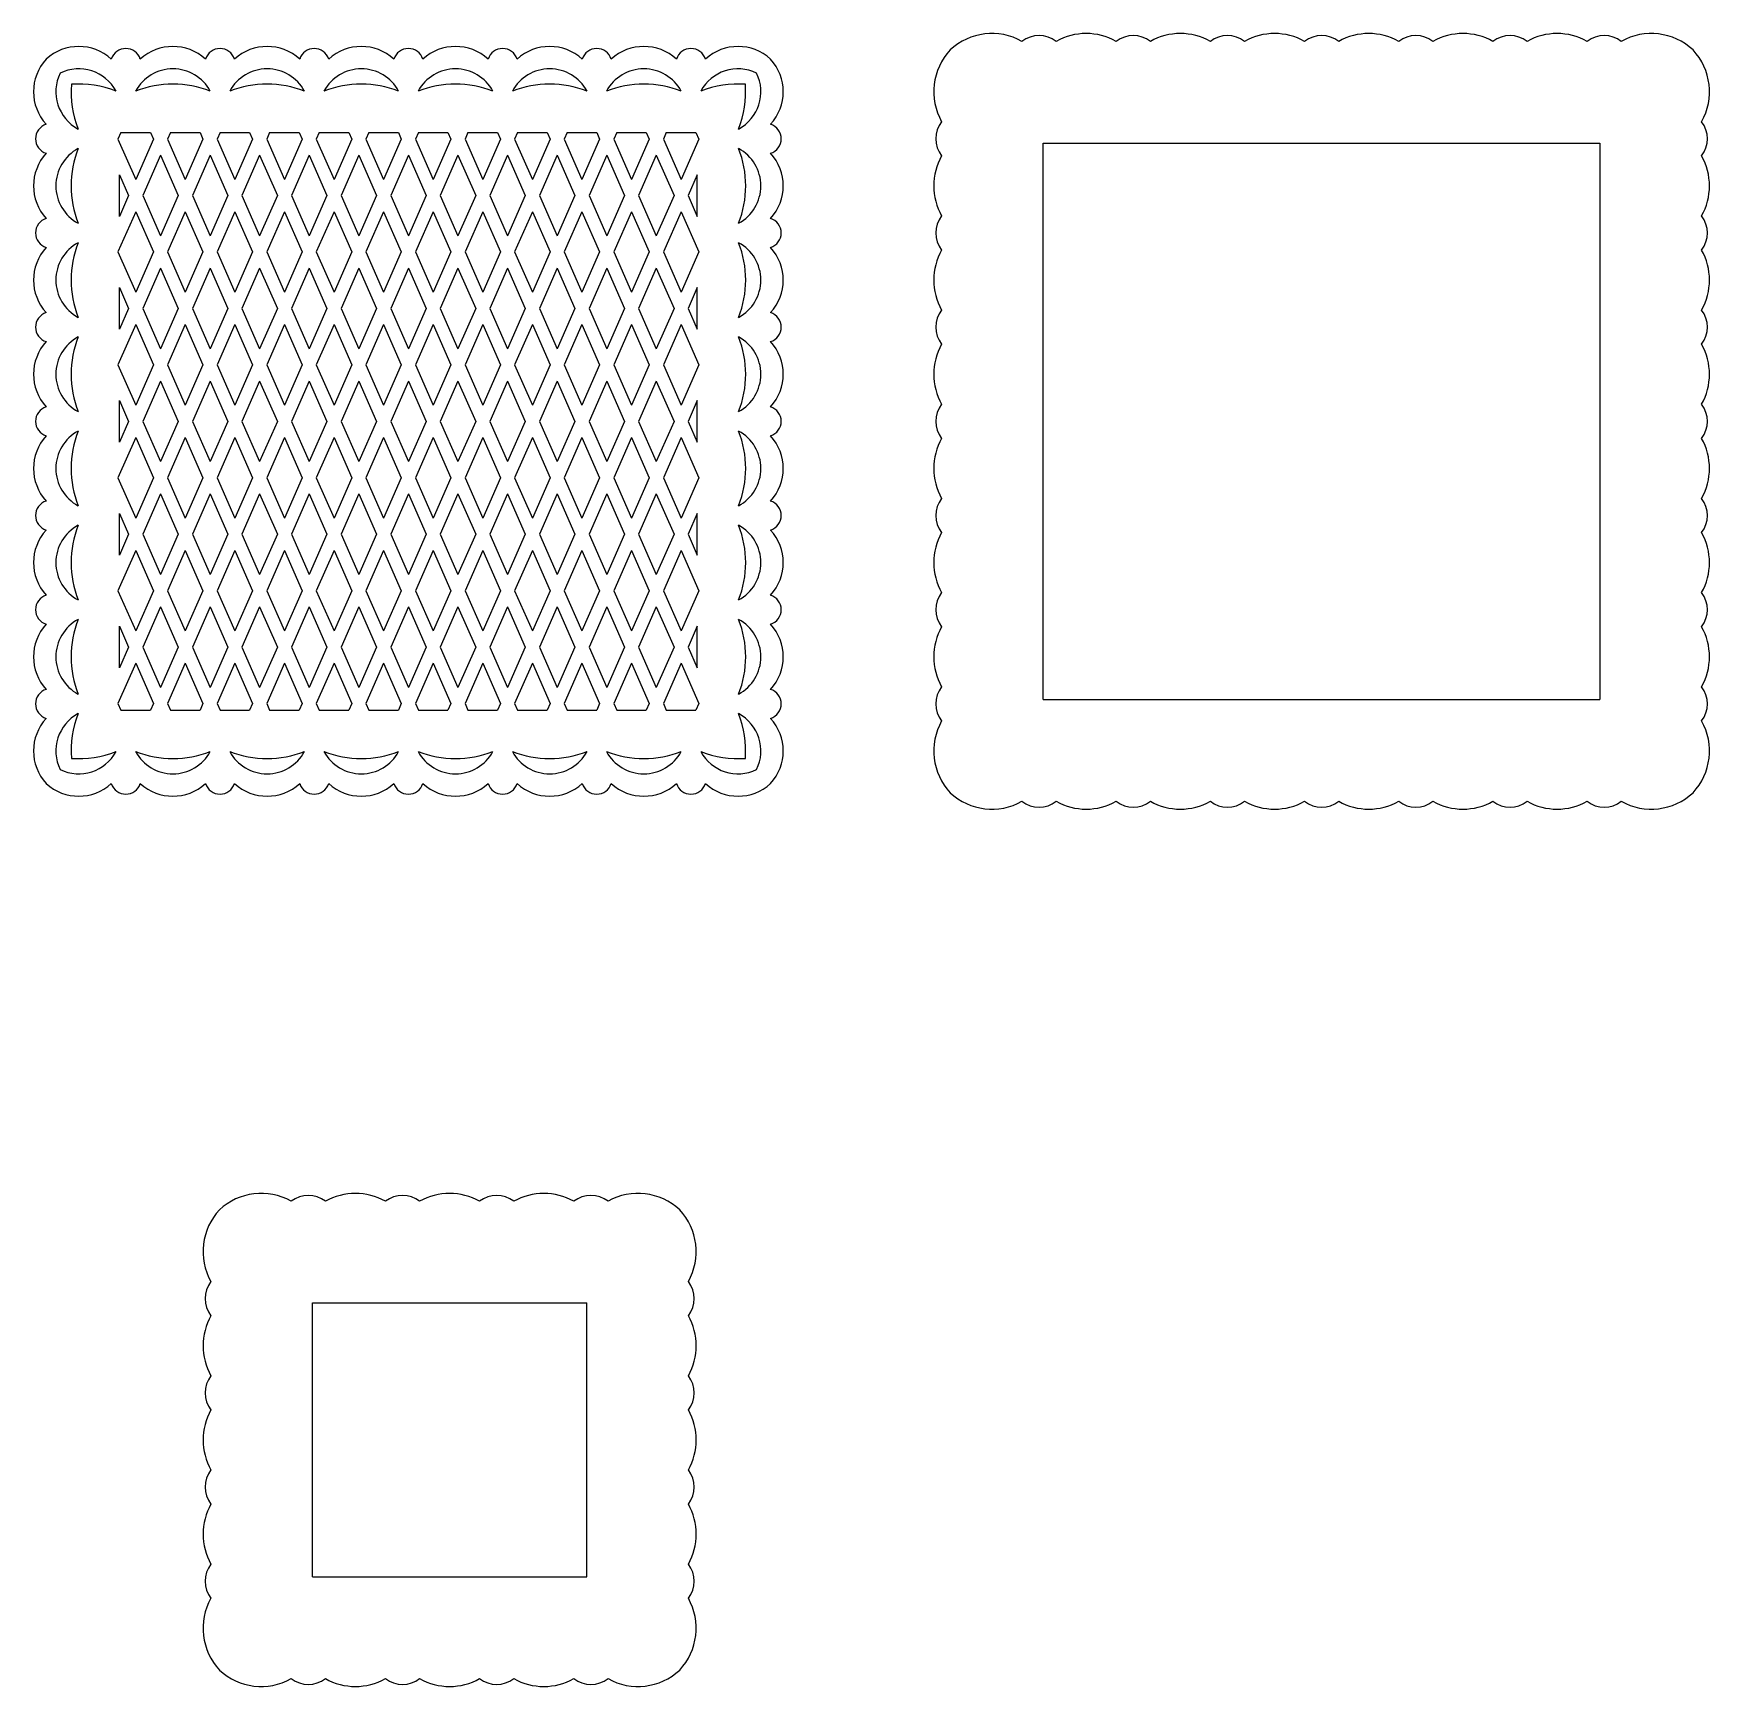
# Model space of a CAD drawing. Extents: x -351 to 171, y -51 to 204.
# Drawn here: x -87.4 to 171.1, y -50.9 to 204 of the extents above; entities that cross this region are included whole.
import ezdxf

# ---------------------------------------------------------------- set-up
doc = ezdxf.new("R2010")
doc.units = 0
doc.layers.get('0').update_dxf_attribs({"linetype": 'CONTINUOUS'})

msp = doc.modelspace()

# ---------------------------------------------------------------- linework, layer by layer
for p, q in [((-73.875172, 188.701874), (-74.328089, 187.670575)), ((-73.875172, 188.701874), (-69.320074, 188.701874)), ((-69.320074, 188.701874), (-68.867156, 187.670575)), ((-66.229866, 188.701874), (-66.682783, 187.670575)), ((-66.229866, 188.701874), (-61.674767, 188.701874)), ((-61.674767, 188.701874), (-61.22185, 187.670575)), ((-58.58456, 188.701874), (-59.037477, 187.670575)), ((-58.58456, 188.701874), (-54.029461, 188.701874)), ((-54.029461, 188.701874), (-53.576544, 187.670575)), ((-50.939253, 188.701874), (-51.392171, 187.670575)), ((-50.939253, 188.701874), (-46.384155, 188.701874)), ((-46.384155, 188.701874), (-45.931238, 187.670575)), ((-43.293947, 188.701874), (-43.746864, 187.670575)), ((-43.293947, 188.701874), (-38.738849, 188.701874)), ((-38.738849, 188.701874), (-38.285931, 187.670575)), ((-35.648641, 188.701874), (-36.101558, 187.670575)), ((-35.648641, 188.701874), (-31.093542, 188.701874)), ((-31.093542, 188.701874), (-30.640625, 187.670575)), ((-28.003335, 188.701874), (-28.456252, 187.670575)), ((-28.003335, 188.701874), (-23.448236, 188.701874)), ((-23.448236, 188.701874), (-22.995319, 187.670575)), ((-20.358028, 188.701874), (-20.810946, 187.670575)), ((-20.358028, 188.701874), (-15.80293, 188.701874)), ((-15.80293, 188.701874), (-15.350012, 187.670575)), ((-12.712722, 188.701874), (-13.165639, 187.670575)), ((-12.712722, 188.701874), (-8.157624, 188.701874)), ((-8.157624, 188.701874), (-7.704706, 187.670575)), ((-5.067416, 188.701874), (-5.520333, 187.670575)), ((-5.067416, 188.701874), (-0.512317, 188.701874)), ((-0.512317, 188.701874), (-0.0594, 187.670575)), ((2.577891, 188.701874), (2.124973, 187.670575)), ((2.577891, 188.701874), (7.132989, 188.701874)), ((7.132989, 188.701874), (7.585906, 187.670575)), ((10.223197, 188.701874), (9.77028, 187.670575)), ((10.223197, 188.701874), (14.778295, 188.701874)), ((14.778295, 188.701874), (15.231213, 187.670575)), ((-74.328089, 187.670575), (-71.597623, 181.453262)), ((-68.867156, 187.670575), (-71.597623, 181.453262)), ((-66.682783, 187.670575), (-63.952317, 181.453262)), ((-61.22185, 187.670575), (-63.952317, 181.453262)), ((-59.037477, 187.670575), (-56.30701, 181.453262)), ((-53.576544, 187.670575), (-56.30701, 181.453262)), ((-51.392171, 187.670575), (-48.661704, 181.453262)), ((-45.931238, 187.670575), (-48.661704, 181.453262)), ((-43.746864, 187.670575), (-41.016398, 181.453262)), ((-38.285931, 187.670575), (-41.016398, 181.453262)), ((-36.101558, 187.670575), (-33.371092, 181.453262)), ((-30.640625, 187.670575), (-33.371092, 181.453262)), ((-28.456252, 187.670575), (-25.725785, 181.453262)), ((-22.995319, 187.670575), (-25.725785, 181.453262)), ((-20.810946, 187.670575), (-18.080479, 181.453262)), ((-15.350012, 187.670575), (-18.080479, 181.453262)), ((-13.165639, 187.670575), (-10.435173, 181.453262)), ((-7.704706, 187.670575), (-10.435173, 181.453262)), ((-5.520333, 187.670575), (-2.789866, 181.453262)), ((-0.0594, 187.670575), (-2.789866, 181.453262)), ((2.124973, 187.670575), (4.85544, 181.453262)), ((7.585906, 187.670575), (4.85544, 181.453262)), ((9.77028, 187.670575), (12.500746, 181.453262)), ((15.231213, 187.670575), (12.500746, 181.453262)), ((68.353764, 101.229572), (68.353764, 187.069198)), ((68.353764, 187.069198), (154.19339, 187.069198)), ((154.19339, 187.069198), (154.19339, 101.229572)), ((-67.77497, 185.18365), (-70.505436, 178.966337)), ((-67.77497, 185.18365), (-65.044503, 178.966337)), ((-60.129664, 185.18365), (-62.86013, 178.966337)), ((-60.129664, 185.18365), (-57.399197, 178.966337)), ((-52.484357, 185.18365), (-55.214824, 178.966337)), ((-52.484357, 185.18365), (-49.753891, 178.966337)), ((-44.839051, 185.18365), (-47.569517, 178.966337)), ((-44.839051, 185.18365), (-42.108584, 178.966337)), ((-37.193745, 185.18365), (-39.924211, 178.966337)), ((-37.193745, 185.18365), (-34.463278, 178.966337)), ((-29.548438, 185.18365), (-32.278905, 178.966337)), ((-29.548438, 185.18365), (-26.817972, 178.966337)), ((-21.903132, 185.18365), (-24.633599, 178.966337)), ((-21.903132, 185.18365), (-19.172666, 178.966337)), ((-14.257826, 185.18365), (-16.988292, 178.966337)), ((-14.257826, 185.18365), (-11.527359, 178.966337)), ((-6.61252, 185.18365), (-9.342986, 178.966337)), ((-6.61252, 185.18365), (-3.882053, 178.966337)), ((1.032787, 185.18365), (-1.69768, 178.966337)), ((1.032787, 185.18365), (3.763253, 178.966337)), ((8.678093, 185.18365), (5.947626, 178.966337)), ((8.678093, 185.18365), (11.408559, 178.966337)), ((-74.100928, 182.179475), (-72.68981, 178.966337)), ((-74.100928, 175.753199), (-74.100928, 182.179475)), ((15.004051, 182.179475), (13.592933, 178.966337)), ((15.004051, 175.753199), (15.004051, 182.179475)), ((-72.68981, 178.966337), (-74.100928, 175.753199)), ((-70.505436, 178.966337), (-67.77497, 172.749024)), ((-65.044503, 178.966337), (-67.77497, 172.749024)), ((-62.86013, 178.966337), (-60.129664, 172.749024)), ((-57.399197, 178.966337), (-60.129664, 172.749024)), ((-55.214824, 178.966337), (-52.484357, 172.749024)), ((-49.753891, 178.966337), (-52.484357, 172.749024)), ((-47.569517, 178.966337), (-44.839051, 172.749024)), ((-42.108584, 178.966337), (-44.839051, 172.749024)), ((-39.924211, 178.966337), (-37.193745, 172.749024)), ((-34.463278, 178.966337), (-37.193745, 172.749024)), ((-32.278905, 178.966337), (-29.548438, 172.749024)), ((-26.817972, 178.966337), (-29.548438, 172.749024)), ((-24.633599, 178.966337), (-21.903132, 172.749024)), ((-19.172666, 178.966337), (-21.903132, 172.749024)), ((-16.988292, 178.966337), (-14.257826, 172.749024)), ((-11.527359, 178.966337), (-14.257826, 172.749024)), ((-9.342986, 178.966337), (-6.61252, 172.749024)), ((-3.882053, 178.966337), (-6.61252, 172.749024)), ((-1.69768, 178.966337), (1.032787, 172.749024)), ((3.763253, 178.966337), (1.032787, 172.749024)), ((5.947626, 178.966337), (8.678093, 172.749024)), ((11.408559, 178.966337), (8.678093, 172.749024)), ((13.592933, 178.966337), (15.004051, 175.753199)), ((-71.597623, 176.479412), (-74.328089, 170.262099)), ((-71.597623, 176.479412), (-68.867156, 170.262099)), ((-63.952317, 176.479412), (-66.682783, 170.262099)), ((-63.952317, 176.479412), (-61.22185, 170.262099)), ((-56.30701, 176.479412), (-59.037477, 170.262099)), ((-56.30701, 176.479412), (-53.576544, 170.262099)), ((-48.661704, 176.479412), (-51.392171, 170.262099)), ((-48.661704, 176.479412), (-45.931238, 170.262099)), ((-41.016398, 176.479412), (-43.746864, 170.262099)), ((-41.016398, 176.479412), (-38.285931, 170.262099)), ((-33.371092, 176.479412), (-36.101558, 170.262099)), ((-33.371092, 176.479412), (-30.640625, 170.262099)), ((-25.725785, 176.479412), (-28.456252, 170.262099)), ((-25.725785, 176.479412), (-22.995319, 170.262099)), ((-18.080479, 176.479412), (-20.810946, 170.262099)), ((-18.080479, 176.479412), (-15.350012, 170.262099)), ((-10.435173, 176.479412), (-13.165639, 170.262099)), ((-10.435173, 176.479412), (-7.704706, 170.262099)), ((-2.789866, 176.479412), (-5.520333, 170.262099)), ((-2.789866, 176.479412), (-0.0594, 170.262099)), ((4.85544, 176.479412), (2.124973, 170.262099)), ((4.85544, 176.479412), (7.585906, 170.262099)), ((12.500746, 176.479412), (9.77028, 170.262099)), ((12.500746, 176.479412), (15.231213, 170.262099)), ((-74.328089, 170.262099), (-71.597623, 164.044786)), ((-68.867156, 170.262099), (-71.597623, 164.044786)), ((-66.682783, 170.262099), (-63.952317, 164.044786)), ((-61.22185, 170.262099), (-63.952317, 164.044786)), ((-59.037477, 170.262099), (-56.30701, 164.044786)), ((-53.576544, 170.262099), (-56.30701, 164.044786)), ((-51.392171, 170.262099), (-48.661704, 164.044786)), ((-45.931238, 170.262099), (-48.661704, 164.044786)), ((-43.746864, 170.262099), (-41.016398, 164.044786)), ((-38.285931, 170.262099), (-41.016398, 164.044786)), ((-36.101558, 170.262099), (-33.371092, 164.044786)), ((-30.640625, 170.262099), (-33.371092, 164.044786)), ((-28.456252, 170.262099), (-25.725785, 164.044786)), ((-22.995319, 170.262099), (-25.725785, 164.044786)), ((-20.810946, 170.262099), (-18.080479, 164.044786)), ((-15.350012, 170.262099), (-18.080479, 164.044786)), ((-13.165639, 170.262099), (-10.435173, 164.044786)), ((-7.704706, 170.262099), (-10.435173, 164.044786)), ((-5.520333, 170.262099), (-2.789866, 164.044786)), ((-0.0594, 170.262099), (-2.789866, 164.044786)), ((2.124973, 170.262099), (4.85544, 164.044786)), ((7.585906, 170.262099), (4.85544, 164.044786)), ((9.77028, 170.262099), (12.500746, 164.044786)), ((15.231213, 170.262099), (12.500746, 164.044786)), ((-67.77497, 167.775174), (-70.505436, 161.557861)), ((-67.77497, 167.775174), (-65.044503, 161.557861)), ((-60.129664, 167.775174), (-62.86013, 161.557861)), ((-60.129664, 167.775174), (-57.399197, 161.557861)), ((-52.484357, 167.775174), (-55.214824, 161.557861)), ((-52.484357, 167.775174), (-49.753891, 161.557861)), ((-44.839051, 167.775174), (-47.569517, 161.557861)), ((-44.839051, 167.775174), (-42.108584, 161.557861)), ((-37.193745, 167.775174), (-39.924211, 161.557861)), ((-37.193745, 167.775174), (-34.463278, 161.557861)), ((-29.548438, 167.775174), (-32.278905, 161.557861)), ((-29.548438, 167.775174), (-26.817972, 161.557861)), ((-21.903132, 167.775174), (-24.633599, 161.557861)), ((-21.903132, 167.775174), (-19.172666, 161.557861)), ((-14.257826, 167.775174), (-16.988292, 161.557861)), ((-14.257826, 167.775174), (-11.527359, 161.557861)), ((-6.61252, 167.775174), (-9.342986, 161.557861)), ((-6.61252, 167.775174), (-3.882053, 161.557861)), ((1.032787, 167.775174), (-1.69768, 161.557861)), ((1.032787, 167.775174), (3.763253, 161.557861)), ((8.678093, 167.775174), (5.947626, 161.557861)), ((8.678093, 167.775174), (11.408559, 161.557861)), ((-74.100928, 164.770999), (-72.68981, 161.557861)), ((-74.100928, 158.344723), (-74.100928, 164.770999)), ((15.004051, 164.770999), (13.592933, 161.557861)), ((15.004051, 158.344723), (15.004051, 164.770999)), ((-72.68981, 161.557861), (-74.100928, 158.344723)), ((-70.505436, 161.557861), (-67.77497, 155.340548)), ((-65.044503, 161.557861), (-67.77497, 155.340548)), ((-62.86013, 161.557861), (-60.129664, 155.340548)), ((-57.399197, 161.557861), (-60.129664, 155.340548)), ((-55.214824, 161.557861), (-52.484357, 155.340548)), ((-49.753891, 161.557861), (-52.484357, 155.340548)), ((-47.569517, 161.557861), (-44.839051, 155.340548)), ((-42.108584, 161.557861), (-44.839051, 155.340548)), ((-39.924211, 161.557861), (-37.193745, 155.340548)), ((-34.463278, 161.557861), (-37.193745, 155.340548)), ((-32.278905, 161.557861), (-29.548438, 155.340548)), ((-26.817972, 161.557861), (-29.548438, 155.340548)), ((-24.633599, 161.557861), (-21.903132, 155.340548)), ((-19.172666, 161.557861), (-21.903132, 155.340548)), ((-16.988292, 161.557861), (-14.257826, 155.340548)), ((-11.527359, 161.557861), (-14.257826, 155.340548)), ((-9.342986, 161.557861), (-6.61252, 155.340548)), ((-3.882053, 161.557861), (-6.61252, 155.340548)), ((-1.69768, 161.557861), (1.032787, 155.340548)), ((3.763253, 161.557861), (1.032787, 155.340548)), ((5.947626, 161.557861), (8.678093, 155.340548)), ((11.408559, 161.557861), (8.678093, 155.340548)), ((13.592933, 161.557861), (15.004051, 158.344723)), ((-71.597623, 159.070936), (-74.328089, 152.853623)), ((-71.597623, 159.070936), (-68.867156, 152.853623)), ((-63.952317, 159.070936), (-66.682783, 152.853623)), ((-63.952317, 159.070936), (-61.22185, 152.853623)), ((-56.30701, 159.070936), (-59.037477, 152.853623)), ((-56.30701, 159.070936), (-53.576544, 152.853623)), ((-48.661704, 159.070936), (-51.392171, 152.853623)), ((-48.661704, 159.070936), (-45.931238, 152.853623)), ((-41.016398, 159.070936), (-43.746864, 152.853623)), ((-41.016398, 159.070936), (-38.285931, 152.853623)), ((-33.371092, 159.070936), (-36.101558, 152.853623)), ((-33.371092, 159.070936), (-30.640625, 152.853623)), ((-25.725785, 159.070936), (-28.456252, 152.853623)), ((-25.725785, 159.070936), (-22.995319, 152.853623)), ((-18.080479, 159.070936), (-20.810946, 152.853623)), ((-18.080479, 159.070936), (-15.350012, 152.853623)), ((-10.435173, 159.070936), (-13.165639, 152.853623)), ((-10.435173, 159.070936), (-7.704706, 152.853623)), ((-2.789866, 159.070936), (-5.520333, 152.853623)), ((-2.789866, 159.070936), (-0.0594, 152.853623)), ((4.85544, 159.070936), (2.124973, 152.853623)), ((4.85544, 159.070936), (7.585906, 152.853623)), ((12.500746, 159.070936), (9.77028, 152.853623)), ((12.500746, 159.070936), (15.231213, 152.853623)), ((-74.328089, 152.853623), (-71.597623, 146.63631)), ((-68.867156, 152.853623), (-71.597623, 146.63631)), ((-66.682783, 152.853623), (-63.952317, 146.63631)), ((-61.22185, 152.853623), (-63.952317, 146.63631)), ((-59.037477, 152.853623), (-56.30701, 146.63631)), ((-53.576544, 152.853623), (-56.30701, 146.63631)), ((-51.392171, 152.853623), (-48.661704, 146.63631)), ((-45.931238, 152.853623), (-48.661704, 146.63631)), ((-43.746864, 152.853623), (-41.016398, 146.63631)), ((-38.285931, 152.853623), (-41.016398, 146.63631)), ((-36.101558, 152.853623), (-33.371092, 146.63631)), ((-30.640625, 152.853623), (-33.371092, 146.63631)), ((-28.456252, 152.853623), (-25.725785, 146.63631)), ((-22.995319, 152.853623), (-25.725785, 146.63631)), ((-20.810946, 152.853623), (-18.080479, 146.63631)), ((-15.350012, 152.853623), (-18.080479, 146.63631)), ((-13.165639, 152.853623), (-10.435173, 146.63631)), ((-7.704706, 152.853623), (-10.435173, 146.63631)), ((-5.520333, 152.853623), (-2.789866, 146.63631)), ((-0.0594, 152.853623), (-2.789866, 146.63631)), ((2.124973, 152.853623), (4.85544, 146.63631)), ((7.585906, 152.853623), (4.85544, 146.63631)), ((9.77028, 152.853623), (12.500746, 146.63631)), ((15.231213, 152.853623), (12.500746, 146.63631)), ((-67.77497, 150.366698), (-70.505436, 144.149385)), ((-67.77497, 150.366698), (-65.044503, 144.149385)), ((-60.129664, 150.366698), (-62.86013, 144.149385)), ((-60.129664, 150.366698), (-57.399197, 144.149385)), ((-52.484357, 150.366698), (-55.214824, 144.149385)), ((-52.484357, 150.366698), (-49.753891, 144.149385)), ((-44.839051, 150.366698), (-47.569517, 144.149385)), ((-44.839051, 150.366698), (-42.108584, 144.149385)), ((-37.193745, 150.366698), (-39.924211, 144.149385)), ((-37.193745, 150.366698), (-34.463278, 144.149385)), ((-29.548438, 150.366698), (-32.278905, 144.149385)), ((-29.548438, 150.366698), (-26.817972, 144.149385)), ((-21.903132, 150.366698), (-24.633599, 144.149385)), ((-21.903132, 150.366698), (-19.172666, 144.149385)), ((-14.257826, 150.366698), (-16.988292, 144.149385)), ((-14.257826, 150.366698), (-11.527359, 144.149385)), ((-6.61252, 150.366698), (-9.342986, 144.149385)), ((-6.61252, 150.366698), (-3.882053, 144.149385)), ((1.032787, 150.366698), (-1.69768, 144.149385)), ((1.032787, 150.366698), (3.763253, 144.149385)), ((8.678093, 150.366698), (5.947626, 144.149385)), ((8.678093, 150.366698), (11.408559, 144.149385)), ((-74.100928, 147.362523), (-72.68981, 144.149385)), ((-74.100928, 140.936247), (-74.100928, 147.362523)), ((15.004051, 147.362523), (13.592933, 144.149385)), ((15.004051, 140.936247), (15.004051, 147.362523)), ((-72.68981, 144.149385), (-74.100928, 140.936247)), ((-70.505436, 144.149385), (-67.77497, 137.932072)), ((-65.044503, 144.149385), (-67.77497, 137.932072)), ((-62.86013, 144.149385), (-60.129664, 137.932072)), ((-57.399197, 144.149385), (-60.129664, 137.932072)), ((-55.214824, 144.149385), (-52.484357, 137.932072)), ((-49.753891, 144.149385), (-52.484357, 137.932072)), ((-47.569517, 144.149385), (-44.839051, 137.932072)), ((-42.108584, 144.149385), (-44.839051, 137.932072)), ((-39.924211, 144.149385), (-37.193745, 137.932072)), ((-34.463278, 144.149385), (-37.193745, 137.932072)), ((-32.278905, 144.149385), (-29.548438, 137.932072)), ((-26.817972, 144.149385), (-29.548438, 137.932072)), ((-24.633599, 144.149385), (-21.903132, 137.932072)), ((-19.172666, 144.149385), (-21.903132, 137.932072)), ((-16.988292, 144.149385), (-14.257826, 137.932072)), ((-11.527359, 144.149385), (-14.257826, 137.932072)), ((-9.342986, 144.149385), (-6.61252, 137.932072)), ((-3.882053, 144.149385), (-6.61252, 137.932072)), ((-1.69768, 144.149385), (1.032787, 137.932072)), ((3.763253, 144.149385), (1.032787, 137.932072)), ((5.947626, 144.149385), (8.678093, 137.932072)), ((11.408559, 144.149385), (8.678093, 137.932072)), ((13.592933, 144.149385), (15.004051, 140.936247)), ((-71.597623, 141.66246), (-74.328089, 135.445147)), ((-71.597623, 141.66246), (-68.867156, 135.445147)), ((-63.952317, 141.66246), (-66.682783, 135.445147)), ((-63.952317, 141.66246), (-61.22185, 135.445147)), ((-56.30701, 141.66246), (-59.037477, 135.445147)), ((-56.30701, 141.66246), (-53.576544, 135.445147)), ((-48.661704, 141.66246), (-51.392171, 135.445147)), ((-48.661704, 141.66246), (-45.931238, 135.445147)), ((-41.016398, 141.66246), (-43.746864, 135.445147)), ((-41.016398, 141.66246), (-38.285931, 135.445147)), ((-33.371092, 141.66246), (-36.101558, 135.445147)), ((-33.371092, 141.66246), (-30.640625, 135.445147)), ((-25.725785, 141.66246), (-28.456252, 135.445147)), ((-25.725785, 141.66246), (-22.995319, 135.445147)), ((-18.080479, 141.66246), (-20.810946, 135.445147)), ((-18.080479, 141.66246), (-15.350012, 135.445147)), ((-10.435173, 141.66246), (-13.165639, 135.445147)), ((-10.435173, 141.66246), (-7.704706, 135.445147)), ((-2.789866, 141.66246), (-5.520333, 135.445147)), ((-2.789866, 141.66246), (-0.0594, 135.445147)), ((4.85544, 141.66246), (2.124973, 135.445147)), ((4.85544, 141.66246), (7.585906, 135.445147)), ((12.500746, 141.66246), (9.77028, 135.445147)), ((12.500746, 141.66246), (15.231213, 135.445147)), ((-74.328089, 135.445147), (-71.597623, 129.227834)), ((-68.867156, 135.445147), (-71.597623, 129.227834)), ((-66.682783, 135.445147), (-63.952317, 129.227834)), ((-61.22185, 135.445147), (-63.952317, 129.227834)), ((-59.037477, 135.445147), (-56.30701, 129.227834)), ((-53.576544, 135.445147), (-56.30701, 129.227834)), ((-51.392171, 135.445147), (-48.661704, 129.227834)), ((-45.931238, 135.445147), (-48.661704, 129.227834)), ((-43.746864, 135.445147), (-41.016398, 129.227834)), ((-38.285931, 135.445147), (-41.016398, 129.227834)), ((-36.101558, 135.445147), (-33.371092, 129.227834)), ((-30.640625, 135.445147), (-33.371092, 129.227834)), ((-28.456252, 135.445147), (-25.725785, 129.227834)), ((-22.995319, 135.445147), (-25.725785, 129.227834)), ((-20.810946, 135.445147), (-18.080479, 129.227834)), ((-15.350012, 135.445147), (-18.080479, 129.227834)), ((-13.165639, 135.445147), (-10.435173, 129.227834)), ((-7.704706, 135.445147), (-10.435173, 129.227834)), ((-5.520333, 135.445147), (-2.789866, 129.227834)), ((-0.0594, 135.445147), (-2.789866, 129.227834)), ((2.124973, 135.445147), (4.85544, 129.227834)), ((7.585906, 135.445147), (4.85544, 129.227834)), ((9.77028, 135.445147), (12.500746, 129.227834)), ((15.231213, 135.445147), (12.500746, 129.227834)), ((-67.77497, 132.958222), (-70.505436, 126.740909)), ((-67.77497, 132.958222), (-65.044503, 126.740909)), ((-60.129664, 132.958222), (-62.86013, 126.740909)), ((-60.129664, 132.958222), (-57.399197, 126.740909)), ((-52.484357, 132.958222), (-55.214824, 126.740909)), ((-52.484357, 132.958222), (-49.753891, 126.740909)), ((-44.839051, 132.958222), (-47.569517, 126.740909)), ((-44.839051, 132.958222), (-42.108584, 126.740909)), ((-37.193745, 132.958222), (-39.924211, 126.740909)), ((-37.193745, 132.958222), (-34.463278, 126.740909)), ((-29.548438, 132.958222), (-32.278905, 126.740909)), ((-29.548438, 132.958222), (-26.817972, 126.740909)), ((-21.903132, 132.958222), (-24.633599, 126.740909)), ((-21.903132, 132.958222), (-19.172666, 126.740909)), ((-14.257826, 132.958222), (-16.988292, 126.740909)), ((-14.257826, 132.958222), (-11.527359, 126.740909)), ((-6.61252, 132.958222), (-9.342986, 126.740909)), ((-6.61252, 132.958222), (-3.882053, 126.740909)), ((1.032787, 132.958222), (-1.69768, 126.740909)), ((1.032787, 132.958222), (3.763253, 126.740909)), ((8.678093, 132.958222), (5.947626, 126.740909)), ((8.678093, 132.958222), (11.408559, 126.740909)), ((-74.100928, 129.954047), (-72.68981, 126.740909)), ((-74.100928, 123.527771), (-74.100928, 129.954047)), ((15.004051, 129.954047), (13.592933, 126.740909)), ((15.004051, 123.527771), (15.004051, 129.954047)), ((-72.68981, 126.740909), (-74.100928, 123.527771)), ((-70.505436, 126.740909), (-67.77497, 120.523596)), ((-65.044503, 126.740909), (-67.77497, 120.523596)), ((-62.86013, 126.740909), (-60.129664, 120.523596)), ((-57.399197, 126.740909), (-60.129664, 120.523596)), ((-55.214824, 126.740909), (-52.484357, 120.523596)), ((-49.753891, 126.740909), (-52.484357, 120.523596)), ((-47.569517, 126.740909), (-44.839051, 120.523596)), ((-42.108584, 126.740909), (-44.839051, 120.523596)), ((-39.924211, 126.740909), (-37.193745, 120.523596)), ((-34.463278, 126.740909), (-37.193745, 120.523596)), ((-32.278905, 126.740909), (-29.548438, 120.523596)), ((-26.817972, 126.740909), (-29.548438, 120.523596)), ((-24.633599, 126.740909), (-21.903132, 120.523596)), ((-19.172666, 126.740909), (-21.903132, 120.523596)), ((-16.988292, 126.740909), (-14.257826, 120.523596)), ((-11.527359, 126.740909), (-14.257826, 120.523596)), ((-9.342986, 126.740909), (-6.61252, 120.523596)), ((-3.882053, 126.740909), (-6.61252, 120.523596)), ((-1.69768, 126.740909), (1.032787, 120.523596)), ((3.763253, 126.740909), (1.032787, 120.523596)), ((5.947626, 126.740909), (8.678093, 120.523596)), ((11.408559, 126.740909), (8.678093, 120.523596)), ((13.592933, 126.740909), (15.004051, 123.527771)), ((-71.597623, 124.253984), (-74.328089, 118.036671)), ((-71.597623, 124.253984), (-68.867156, 118.036671)), ((-63.952317, 124.253984), (-66.682783, 118.036671)), ((-63.952317, 124.253984), (-61.22185, 118.036671)), ((-56.30701, 124.253984), (-59.037477, 118.036671)), ((-56.30701, 124.253984), (-53.576544, 118.036671)), ((-48.661704, 124.253984), (-51.392171, 118.036671)), ((-48.661704, 124.253984), (-45.931238, 118.036671)), ((-41.016398, 124.253984), (-43.746864, 118.036671)), ((-41.016398, 124.253984), (-38.285931, 118.036671)), ((-33.371092, 124.253984), (-36.101558, 118.036671)), ((-33.371092, 124.253984), (-30.640625, 118.036671)), ((-25.725785, 124.253984), (-28.456252, 118.036671)), ((-25.725785, 124.253984), (-22.995319, 118.036671)), ((-18.080479, 124.253984), (-20.810946, 118.036671)), ((-18.080479, 124.253984), (-15.350012, 118.036671)), ((-10.435173, 124.253984), (-13.165639, 118.036671)), ((-10.435173, 124.253984), (-7.704706, 118.036671)), ((-2.789866, 124.253984), (-5.520333, 118.036671)), ((-2.789866, 124.253984), (-0.0594, 118.036671)), ((4.85544, 124.253984), (2.124973, 118.036671)), ((4.85544, 124.253984), (7.585906, 118.036671)), ((12.500746, 124.253984), (9.77028, 118.036671)), ((12.500746, 124.253984), (15.231213, 118.036671)), ((-74.328089, 118.036671), (-71.597623, 111.819358)), ((-68.867156, 118.036671), (-71.597623, 111.819358)), ((-66.682783, 118.036671), (-63.952317, 111.819358)), ((-61.22185, 118.036671), (-63.952317, 111.819358)), ((-59.037477, 118.036671), (-56.30701, 111.819358)), ((-53.576544, 118.036671), (-56.30701, 111.819358)), ((-51.392171, 118.036671), (-48.661704, 111.819358)), ((-45.931238, 118.036671), (-48.661704, 111.819358)), ((-43.746864, 118.036671), (-41.016398, 111.819358)), ((-38.285931, 118.036671), (-41.016398, 111.819358)), ((-36.101558, 118.036671), (-33.371092, 111.819358)), ((-30.640625, 118.036671), (-33.371092, 111.819358)), ((-28.456252, 118.036671), (-25.725785, 111.819358)), ((-22.995319, 118.036671), (-25.725785, 111.819358)), ((-20.810946, 118.036671), (-18.080479, 111.819358)), ((-15.350012, 118.036671), (-18.080479, 111.819358)), ((-13.165639, 118.036671), (-10.435173, 111.819358)), ((-7.704706, 118.036671), (-10.435173, 111.819358)), ((-5.520333, 118.036671), (-2.789866, 111.819358)), ((-0.0594, 118.036671), (-2.789866, 111.819358)), ((2.124973, 118.036671), (4.85544, 111.819358)), ((7.585906, 118.036671), (4.85544, 111.819358)), ((9.77028, 118.036671), (12.500746, 111.819358)), ((15.231213, 118.036671), (12.500746, 111.819358)), ((-67.77497, 115.549745), (-70.505436, 109.332433)), ((-67.77497, 115.549745), (-65.044503, 109.332433)), ((-60.129664, 115.549745), (-62.86013, 109.332433)), ((-60.129664, 115.549745), (-57.399197, 109.332433)), ((-52.484357, 115.549745), (-55.214824, 109.332433)), ((-52.484357, 115.549745), (-49.753891, 109.332433)), ((-44.839051, 115.549745), (-47.569517, 109.332433)), ((-44.839051, 115.549745), (-42.108584, 109.332433)), ((-37.193745, 115.549745), (-39.924211, 109.332433)), ((-37.193745, 115.549745), (-34.463278, 109.332433)), ((-29.548438, 115.549745), (-32.278905, 109.332433)), ((-29.548438, 115.549745), (-26.817972, 109.332433)), ((-21.903132, 115.549745), (-24.633599, 109.332433)), ((-21.903132, 115.549745), (-19.172666, 109.332433)), ((-14.257826, 115.549745), (-16.988292, 109.332433)), ((-14.257826, 115.549745), (-11.527359, 109.332433)), ((-6.61252, 115.549745), (-9.342986, 109.332433)), ((-6.61252, 115.549745), (-3.882053, 109.332433)), ((1.032787, 115.549745), (-1.69768, 109.332433)), ((1.032787, 115.549745), (3.763253, 109.332433)), ((8.678093, 115.549745), (5.947626, 109.332433)), ((8.678093, 115.549745), (11.408559, 109.332433)), ((-74.100928, 112.545571), (-72.68981, 109.332433)), ((-74.100928, 106.119295), (-74.100928, 112.545571)), ((15.004051, 112.545571), (13.592933, 109.332433)), ((15.004051, 106.119295), (15.004051, 112.545571)), ((-72.68981, 109.332433), (-74.100928, 106.119295)), ((-70.505436, 109.332433), (-67.77497, 103.11512)), ((-65.044503, 109.332433), (-67.77497, 103.11512)), ((-62.86013, 109.332433), (-60.129664, 103.11512)), ((-57.399197, 109.332433), (-60.129664, 103.11512)), ((-55.214824, 109.332433), (-52.484357, 103.11512)), ((-49.753891, 109.332433), (-52.484357, 103.11512)), ((-47.569517, 109.332433), (-44.839051, 103.11512)), ((-42.108584, 109.332433), (-44.839051, 103.11512)), ((-39.924211, 109.332433), (-37.193745, 103.11512)), ((-34.463278, 109.332433), (-37.193745, 103.11512)), ((-32.278905, 109.332433), (-29.548438, 103.11512)), ((-26.817972, 109.332433), (-29.548438, 103.11512)), ((-24.633599, 109.332433), (-21.903132, 103.11512)), ((-19.172666, 109.332433), (-21.903132, 103.11512)), ((-16.988292, 109.332433), (-14.257826, 103.11512)), ((-11.527359, 109.332433), (-14.257826, 103.11512)), ((-9.342986, 109.332433), (-6.61252, 103.11512)), ((-3.882053, 109.332433), (-6.61252, 103.11512)), ((-1.69768, 109.332433), (1.032787, 103.11512)), ((3.763253, 109.332433), (1.032787, 103.11512)), ((5.947626, 109.332433), (8.678093, 103.11512)), ((11.408559, 109.332433), (8.678093, 103.11512)), ((13.592933, 109.332433), (15.004051, 106.119295)), ((-71.597623, 106.845507), (-74.328089, 100.628195)), ((-71.597623, 106.845507), (-68.867156, 100.628195)), ((-63.952317, 106.845507), (-66.682783, 100.628195)), ((-63.952317, 106.845507), (-61.22185, 100.628195)), ((-56.30701, 106.845507), (-59.037477, 100.628195)), ((-56.30701, 106.845507), (-53.576544, 100.628195)), ((-48.661704, 106.845507), (-51.392171, 100.628195)), ((-48.661704, 106.845507), (-45.931238, 100.628195)), ((-41.016398, 106.845507), (-43.746864, 100.628195)), ((-41.016398, 106.845507), (-38.285931, 100.628195)), ((-33.371092, 106.845507), (-36.101558, 100.628195)), ((-33.371092, 106.845507), (-30.640625, 100.628195)), ((-25.725785, 106.845507), (-28.456252, 100.628195)), ((-25.725785, 106.845507), (-22.995319, 100.628195)), ((-18.080479, 106.845507), (-20.810946, 100.628195)), ((-18.080479, 106.845507), (-15.350012, 100.628195)), ((-10.435173, 106.845507), (-13.165639, 100.628195)), ((-10.435173, 106.845507), (-7.704706, 100.628195)), ((-2.789866, 106.845507), (-5.520333, 100.628195)), ((-2.789866, 106.845507), (-0.0594, 100.628195)), ((4.85544, 106.845507), (2.124973, 100.628195)), ((4.85544, 106.845507), (7.585906, 100.628195)), ((12.500746, 106.845507), (9.77028, 100.628195)), ((12.500746, 106.845507), (15.231213, 100.628195)), ((68.353764, 101.229572), (154.19339, 101.229572)), ((-74.328089, 100.628195), (-73.875172, 99.596895)), ((-73.875172, 99.596895), (-69.320074, 99.596895)), ((-68.867156, 100.628195), (-69.320074, 99.596895)), ((-66.682783, 100.628195), (-66.229866, 99.596895)), ((-66.229866, 99.596895), (-61.674767, 99.596895)), ((-61.22185, 100.628195), (-61.674767, 99.596895)), ((-59.037477, 100.628195), (-58.58456, 99.596895)), ((-58.58456, 99.596895), (-54.029461, 99.596895)), ((-53.576544, 100.628195), (-54.029461, 99.596895)), ((-51.392171, 100.628195), (-50.939253, 99.596895)), ((-50.939253, 99.596895), (-46.384155, 99.596895)), ((-45.931238, 100.628195), (-46.384155, 99.596895)), ((-43.746864, 100.628195), (-43.293947, 99.596895)), ((-43.293947, 99.596895), (-38.738849, 99.596895)), ((-38.285931, 100.628195), (-38.738849, 99.596895)), ((-36.101558, 100.628195), (-35.648641, 99.596895)), ((-35.648641, 99.596895), (-31.093542, 99.596895)), ((-30.640625, 100.628195), (-31.093542, 99.596895)), ((-28.456252, 100.628195), (-28.003335, 99.596895)), ((-28.003335, 99.596895), (-23.448236, 99.596895)), ((-22.995319, 100.628195), (-23.448236, 99.596895)), ((-20.810946, 100.628195), (-20.358028, 99.596895)), ((-20.358028, 99.596895), (-15.80293, 99.596895)), ((-15.350012, 100.628195), (-15.80293, 99.596895)), ((-13.165639, 100.628195), (-12.712722, 99.596895)), ((-12.712722, 99.596895), (-8.157624, 99.596895)), ((-7.704706, 100.628195), (-8.157624, 99.596895)), ((-5.520333, 100.628195), (-5.067416, 99.596895)), ((-5.067416, 99.596895), (-0.512317, 99.596895)), ((-0.0594, 100.628195), (-0.512317, 99.596895)), ((2.124973, 100.628195), (2.577891, 99.596895)), ((2.577891, 99.596895), (7.132989, 99.596895)), ((7.585906, 100.628195), (7.132989, 99.596895)), ((9.77028, 100.628195), (10.223197, 99.596895)), ((10.223197, 99.596895), (14.778295, 99.596895)), ((15.231213, 100.628195), (14.778295, 99.596895)), ((-44.326007, -34.059715), (-44.326007, 8.20938)), ((-44.326007, 8.20938), (-2.056913, 8.20938)), ((-2.056913, -34.059715), (-2.056913, 8.20938)), ((-44.326007, -34.059715), (-2.056913, -34.059715))]:
    msp.add_line(p, q)
for centre, radius, start, end in [((-80.380725, 194.489389), 7.463802, 47.673125, 132.326875), ((-73.11897, 199.29112), 2.347891, 17.764995, 162.235005), ((-65.857215, 194.489389), 7.463802, 47.673125, 132.326875), ((-58.595459, 199.29112), 2.347891, 17.764995, 162.235005), ((-51.333704, 194.489389), 7.463802, 47.673125, 132.326875), ((-44.071949, 199.29112), 2.347891, 17.764995, 162.235005), ((-36.810194, 194.489389), 7.463802, 47.673125, 132.326875), ((-29.548438, 199.29112), 2.347891, 17.764995, 162.235005), ((-22.286683, 194.489389), 7.463802, 47.673125, 132.326875), ((-15.024928, 199.29112), 2.347891, 17.764995, 162.235005), ((-7.763173, 194.489389), 7.463802, 47.673125, 132.326875), ((-0.501417, 199.29112), 2.347891, 17.764995, 162.235005), ((6.760338, 194.489389), 7.463802, 47.673125, 132.326875), ((14.022093, 199.29112), 2.347891, 17.764995, 162.235005), ((21.283848, 194.489389), 7.463802, 47.673125, 132.326875), ((60.44129, 194.489389), 9.463802, 60.755879, 132.89208), ((67.703046, 199.29112), 4.347891, 52.640069, 127.359931), ((74.964801, 194.489389), 9.463802, 60.755879, 119.244121), ((82.226556, 199.29112), 4.347891, 52.640069, 127.359931), ((89.488311, 194.489389), 9.463802, 60.755879, 119.244121), ((96.750067, 199.29112), 4.347891, 52.640069, 127.359931), ((104.011822, 194.489389), 9.463802, 60.755879, 119.244121), ((111.273577, 199.29112), 4.347891, 52.640069, 127.359931), ((118.535332, 194.489389), 9.463802, 60.755879, 119.244121), ((125.797088, 199.29112), 4.347891, 52.640069, 127.359931), ((133.058843, 194.489389), 9.463802, 60.755879, 119.244121), ((140.320598, 199.29112), 4.347891, 52.640069, 127.359931), ((147.582353, 194.489389), 9.463802, 60.755879, 119.244121), ((154.844109, 199.29112), 4.347891, 52.640069, 127.359931), ((162.105864, 194.489389), 9.463802, 47.10792, 119.244121), ((-79.888443, 194.981672), 7.463802, 137.673125, 222.326875), ((20.791566, 194.981672), 7.463802, 317.673125, 42.326875), ((60.933573, 194.981672), 9.463802, 137.10792, 209.244121), ((161.613582, 194.981672), 9.463802, 330.755879, 42.89208), ((-77.360346, 194.981672), 6.542112, 154.053984, 241.636648), ((-80.380725, 191.961292), 6.542112, 28.363352, 115.946016), ((-65.857215, 191.961292), 6.542112, 28.363352, 151.636648), ((-51.333704, 191.961292), 6.542112, 28.363352, 151.636648), ((-36.810194, 191.961292), 6.542112, 28.363352, 151.636648), ((-22.286683, 191.961292), 6.542112, 28.363352, 151.636648), ((-7.763173, 191.961292), 6.542112, 28.363352, 151.636648), ((6.760338, 191.961292), 6.542112, 28.363352, 151.636648), ((21.283848, 191.961292), 6.542112, 64.053984, 151.636648), ((18.263469, 194.981672), 6.542112, 298.363352, 25.946016), ((-65.79834, 194.981672), 15.759012, 175.867468, 201.425975), ((-80.380725, 180.399286), 15.759012, 68.574025, 94.132532), ((-65.857215, 180.399286), 15.759012, 68.574025, 111.425975), ((-51.333704, 180.399286), 15.759012, 68.574025, 111.425975), ((-36.810194, 180.399286), 15.759012, 68.574025, 111.425975), ((-22.286683, 180.399286), 15.759012, 68.574025, 111.425975), ((-7.763173, 180.399286), 15.759012, 68.574025, 111.425975), ((6.760338, 180.399286), 15.759012, 68.574025, 111.425975), ((21.283848, 180.399286), 15.759012, 85.867468, 111.425975), ((6.701463, 194.981672), 15.759012, 338.574025, 4.132532), ((-84.690173, 187.719916), 2.347891, 107.764995, 252.235005), ((-84.690173, 187.719916), 2.347891, 107.764995, 252.235005), ((25.593296, 187.719916), 2.347891, 287.764995, 72.235005), ((25.593296, 187.719916), 2.347891, 287.764995, 72.235005), ((56.131842, 187.719916), 4.347891, 142.640069, 217.359931), ((166.415312, 187.719916), 4.347891, 322.640069, 37.359931), ((-77.360346, 180.458161), 6.542112, 118.363352, 241.636648), ((-65.79834, 180.458161), 15.759012, 158.574025, 201.425975), ((18.263469, 180.458161), 6.542112, 298.363352, 61.636648), ((6.701463, 180.458161), 15.759012, 338.574025, 21.425975), ((-79.888443, 180.458161), 7.463802, 137.673125, 222.326875), ((20.791566, 180.458161), 7.463802, 317.673125, 42.326875), ((60.933573, 180.458161), 9.463802, 150.755879, 209.244121), ((161.613582, 180.458161), 9.463802, 330.755879, 29.244121), ((56.131842, 173.196406), 4.347891, 142.640069, 217.359931), ((166.415312, 173.196406), 4.347891, 322.640069, 37.359931), ((-84.690173, 173.196406), 2.347891, 107.764995, 252.235005), ((25.593296, 173.196406), 2.347891, 287.764995, 72.235005), ((-79.888443, 165.934651), 7.463802, 137.673125, 222.326875), ((-77.360346, 165.934651), 6.542112, 118.363352, 241.636648), ((-65.79834, 165.934651), 15.759012, 158.574025, 201.425975), ((6.701463, 165.934651), 15.759012, 338.574025, 21.425975), ((18.263469, 165.934651), 6.542112, 298.363352, 61.636648), ((20.791566, 165.934651), 7.463802, 317.673125, 42.326875), ((60.933573, 165.934651), 9.463802, 150.755879, 209.244121), ((161.613582, 165.934651), 9.463802, 330.755879, 29.244121), ((-84.690173, 158.672895), 2.347891, 107.764995, 252.235005), ((25.593296, 158.672895), 2.347891, 287.764995, 72.235005), ((56.131842, 158.672895), 4.347891, 142.640069, 217.359931), ((166.415312, 158.672895), 4.347891, 322.640069, 37.359931), ((-79.888443, 151.41114), 7.463802, 137.673125, 222.326875), ((-77.360346, 151.41114), 6.542112, 118.363352, 241.636648), ((-65.79834, 151.41114), 15.759012, 158.574025, 201.425975), ((18.263469, 151.41114), 6.542112, 298.363352, 61.636648), ((6.701463, 151.41114), 15.759012, 338.574025, 21.425975), ((20.791566, 151.41114), 7.463802, 317.673125, 42.326875), ((60.933573, 151.41114), 9.463802, 150.755879, 209.244121), ((161.613582, 151.41114), 9.463802, 330.755879, 29.244121), ((-84.690173, 144.149385), 2.347891, 107.764995, 252.235005), ((25.593296, 144.149385), 2.347891, 287.764995, 72.235005), ((56.131842, 144.149385), 4.347891, 142.640069, 217.359931), ((166.415312, 144.149385), 4.347891, 322.640069, 37.359931), ((-77.360346, 136.88763), 6.542112, 118.363352, 241.636648), ((-65.79834, 136.88763), 15.759012, 158.574025, 201.425975), ((6.701463, 136.88763), 15.759012, 338.574025, 21.425975), ((18.263469, 136.88763), 6.542112, 298.363352, 61.636648), ((-79.888443, 136.88763), 7.463802, 137.673125, 222.326875), ((20.791566, 136.88763), 7.463802, 317.673125, 42.326875), ((60.933573, 136.88763), 9.463802, 150.755879, 209.244121), ((161.613582, 136.88763), 9.463802, 330.755879, 29.244121), ((-84.690173, 129.625874), 2.347891, 107.764995, 252.235005), ((25.593296, 129.625874), 2.347891, 287.764995, 72.235005), ((56.131842, 129.625874), 4.347891, 142.640069, 217.359931), ((166.415312, 129.625874), 4.347891, 322.640069, 37.359931), ((-79.888443, 122.364119), 7.463802, 137.673125, 222.326875), ((-77.360346, 122.364119), 6.542112, 118.363352, 241.636648), ((-65.79834, 122.364119), 15.759012, 158.574025, 201.425975), ((6.701463, 122.364119), 15.759012, 338.574025, 21.425975), ((18.263469, 122.364119), 6.542112, 298.363352, 61.636648), ((20.791566, 122.364119), 7.463802, 317.673125, 42.326875), ((60.933573, 122.364119), 9.463802, 150.755879, 209.244121), ((161.613582, 122.364119), 9.463802, 330.755879, 29.244121), ((-84.690173, 115.102364), 2.347891, 107.764995, 252.235005), ((25.593296, 115.102364), 2.347891, 287.764995, 72.235005), ((56.131842, 115.102364), 4.347891, 142.640069, 217.359931), ((166.415312, 115.102364), 4.347891, 322.640069, 37.359931), ((-79.888443, 107.840608), 7.463802, 137.673125, 222.326875), ((-77.360346, 107.840608), 6.542112, 118.363352, 241.636648), ((-65.79834, 107.840608), 15.759012, 158.574025, 201.425975), ((6.701463, 107.840608), 15.759012, 338.574025, 21.425975), ((18.263469, 107.840608), 6.542112, 298.363352, 61.636648), ((20.791566, 107.840608), 7.463802, 317.673125, 42.326875), ((60.933573, 107.840608), 9.463802, 150.755879, 209.244121), ((161.613582, 107.840608), 9.463802, 330.755879, 29.244121), ((-84.690173, 100.578853), 2.347891, 107.764995, 252.235005), ((25.593296, 100.578853), 2.347891, 287.764995, 72.235005), ((56.131842, 100.578853), 4.347891, 142.640069, 217.359931), ((166.415312, 100.578853), 4.347891, 322.640069, 37.359931), ((-79.888443, 93.317098), 7.463802, 137.673125, 222.326875), ((-77.360346, 93.317098), 6.542112, 118.363352, 205.946016), ((-65.79834, 93.317098), 15.759012, 158.574025, 184.132532), ((6.701463, 93.317098), 15.759012, 355.867468, 21.425975), ((18.263469, 93.317098), 6.542112, 334.053984, 61.636648), ((20.791566, 93.317098), 7.463802, 317.673125, 42.326875), ((60.933573, 93.317098), 9.463802, 150.755879, 222.89208), ((161.613582, 93.317098), 9.463802, 317.10792, 29.244121), ((-80.380725, 96.337477), 6.542112, 244.053984, 331.636648), ((-80.380725, 107.899484), 15.759012, 265.867468, 291.425975), ((-65.857215, 107.899484), 15.759012, 248.574025, 291.425975), ((-65.857215, 96.337477), 6.542112, 208.363352, 331.636648), ((-51.333704, 107.899484), 15.759012, 248.574025, 291.425975), ((-51.333704, 96.337477), 6.542112, 208.363352, 331.636648), ((-36.810194, 107.899484), 15.759012, 248.574025, 291.425975), ((-36.810194, 96.337477), 6.542112, 208.363352, 331.636648), ((-22.286683, 107.899484), 15.759012, 248.574025, 291.425975), ((-22.286683, 96.337477), 6.542112, 208.363352, 331.636648), ((-7.763173, 107.899484), 15.759012, 248.574025, 291.425975), ((-7.763173, 96.337477), 6.542112, 208.363352, 331.636648), ((6.760338, 107.899484), 15.759012, 248.574025, 291.425975), ((6.760338, 96.337477), 6.542112, 208.363352, 331.636648), ((21.283848, 107.899484), 15.759012, 248.574025, 274.132532), ((21.283848, 96.337477), 6.542112, 208.363352, 295.946016), ((-80.380725, 93.80938), 7.463802, 227.673125, 312.326875), ((-73.11897, 89.00765), 2.347891, 197.764995, 342.235005), ((-65.857215, 93.80938), 7.463802, 227.673125, 312.326875), ((-58.595459, 89.00765), 2.347891, 197.764995, 342.235005), ((-51.333704, 93.80938), 7.463802, 227.673125, 312.326875), ((-44.071949, 89.00765), 2.347891, 197.764995, 342.235005), ((-36.810194, 93.80938), 7.463802, 227.673125, 312.326875), ((-29.548438, 89.00765), 2.347891, 197.764995, 342.235005), ((-22.286683, 93.80938), 7.463802, 227.673125, 312.326875), ((-15.024928, 89.00765), 2.347891, 197.764995, 342.235005), ((-7.763173, 93.80938), 7.463802, 227.673125, 312.326875), ((-0.501417, 89.00765), 2.347891, 197.764995, 342.235005), ((6.760338, 93.80938), 7.463802, 227.673125, 312.326875), ((14.022093, 89.00765), 2.347891, 197.764995, 342.235005), ((21.283848, 93.80938), 7.463802, 227.673125, 312.326875), ((60.44129, 93.80938), 9.463802, 227.10792, 299.244121), ((67.703046, 89.00765), 4.347891, 232.640069, 307.359931), ((74.964801, 93.80938), 9.463802, 240.755879, 299.244121), ((82.226556, 89.00765), 4.347891, 232.640069, 307.359931), ((89.488311, 93.80938), 9.463802, 240.755879, 299.244121), ((96.750067, 89.00765), 4.347891, 232.640069, 307.359931), ((104.011822, 93.80938), 9.463802, 240.755879, 299.244121), ((111.273577, 89.00765), 4.347891, 232.640069, 307.359931), ((118.535332, 93.80938), 9.463802, 240.755879, 299.244121), ((125.797088, 89.00765), 4.347891, 232.640069, 307.359931), ((133.058843, 93.80938), 9.463802, 240.755879, 299.244121), ((140.320598, 89.00765), 4.347891, 232.640069, 307.359931), ((147.582353, 93.80938), 9.463802, 240.755879, 299.244121), ((154.844109, 89.00765), 4.347891, 232.640069, 307.359931), ((162.105864, 93.80938), 9.463802, 240.755879, 312.89208), ((-52.238481, 15.629571), 9.463802, 60.755879, 132.89208), ((-44.976726, 20.431302), 4.347891, 52.640069, 127.359931), ((-37.714971, 15.629571), 9.463802, 60.755879, 119.244121), ((-30.453215, 20.431302), 4.347891, 52.640069, 127.359931), ((-23.19146, 15.629571), 9.463802, 60.755879, 119.244121), ((-15.929705, 20.431302), 4.347891, 52.640069, 127.359931), ((-8.66795, 15.629571), 9.463802, 60.755879, 119.244121), ((-1.406194, 20.431302), 4.347891, 52.640069, 127.359931), ((5.855561, 15.629571), 9.463802, 47.10792, 119.244121), ((-51.746199, 16.121854), 9.463802, 137.10792, 209.244121), ((5.363279, 16.121854), 9.463802, 330.755879, 42.89208), ((-56.547929, 8.860098), 4.347891, 142.640069, 217.359931), ((10.165009, 8.860098), 4.347891, 322.640069, 37.359931), ((-51.746199, 1.598343), 9.463802, 150.755879, 209.244121), ((5.363279, 1.598343), 9.463802, 330.755879, 29.244121), ((-56.547929, -5.663412), 4.347891, 142.640069, 217.359931), ((10.165009, -5.663412), 4.347891, 322.640069, 37.359931), ((-51.746199, -12.925167), 9.463802, 150.755879, 209.244121), ((5.363279, -12.925167), 9.463802, 330.755879, 29.244121), ((-56.547929, -20.186923), 4.347891, 142.640069, 217.359931), ((10.165009, -20.186923), 4.347891, 322.640069, 37.359931), ((-51.746199, -27.448678), 9.463802, 150.755879, 209.244121), ((5.363279, -27.448678), 9.463802, 330.755879, 29.244121), ((-56.547929, -34.710433), 4.347891, 142.640069, 217.359931), ((10.165009, -34.710433), 4.347891, 322.640069, 37.359931), ((-51.746199, -41.972188), 9.463802, 150.755879, 222.89208), ((5.363279, -41.972188), 9.463802, 317.10792, 29.244121), ((-52.238481, -41.479906), 9.463802, 227.10792, 299.244121), ((5.855561, -41.479906), 9.463802, 240.755879, 312.89208), ((-44.976726, -46.281637), 4.347891, 232.640069, 307.359931), ((-37.714971, -41.479906), 9.463802, 240.755879, 299.244121), ((-30.453215, -46.281637), 4.347891, 232.640069, 307.359931), ((-23.19146, -41.479906), 9.463802, 240.755879, 299.244121), ((-15.929705, -46.281637), 4.347891, 232.640069, 307.359931), ((-8.66795, -41.479906), 9.463802, 240.755879, 299.244121), ((-1.406194, -46.281637), 4.347891, 232.640069, 307.359931)]:
    msp.add_arc(centre, radius, start, end)

doc.saveas('drawing.dxf')
